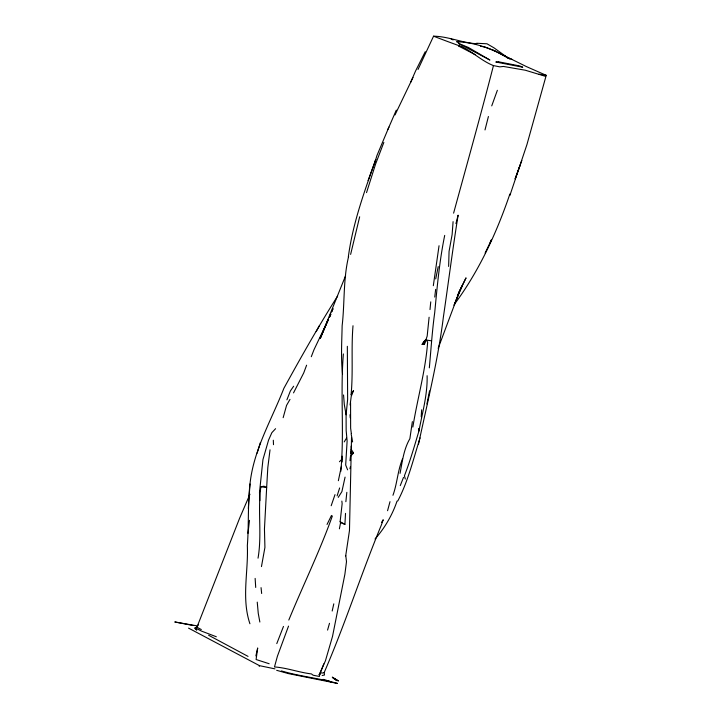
<?xml version="1.0" encoding="UTF-8"?>
<svg xmlns="http://www.w3.org/2000/svg" width="721" height="721" viewBox="0 0 721 721"><rect width="100%" height="100%" fill="white"/><g stroke="black" fill="none" stroke-linecap="round" stroke-linejoin="round"><path stroke-width="1.08" d="M347.342 346.305L347.63 399.425L346.089 414.827L346.161 430.518L347.116 441.018L345.683 464.991L347.612 469.831M343.376 353.948C340.168 393.125 344.458 432.312 340.808 471.363M337.635 296.043C318.52 326.081 301.045 357.147 283.867 388.331C271.628 419.865 253.585 449.67 249.989 483.962C247.663 504.484 248.934 525.095 247.339 545.644C248.448 571.69 241.346 598.349 249.917 623.746M350.568 402.669L350.631 428.229L351.325 433.321M448.633 266.437L449.066 251.377L452.121 234.568L453.085 221.635M429.328 367.845C431.014 349.496 432.185 331.029 434.7 312.707C437.16 286.895 439.45 260.903 444.704 235.397M427.111 375.713C427.625 394.63 422.335 412.7 418.946 430.969C414.449 446.038 410.114 461.134 404.436 475.752L405.292 479.032M261.462 566.589L264.922 547.419L264.454 528.953L266.662 487.531L263.994 486.197L260.867 486.756C257.532 510.531 262.12 534.459 258.037 558.171M341.853 501.095L342.142 503.745L340.123 521.743L340.591 522.653L344.917 524.338L345.521 513.37M353.011 325.739C351.064 348.802 353.299 372.018 351.055 395.045L353.461 390.611L351.208 396.469L350.1 404.995M421.208 416.783L421.65 409.807M248.33 508.557L249.989 483.962M348.324 256.964C352.731 223.483 364.429 191.254 375.767 159.575L368.08 180.556M429.103 317.231L427.183 336.049L424.453 344.25L422.145 344.431L424.849 340.465L426.03 339.997L431.41 340.835M430.004 309.579L430.752 301.856M270.024 449.823L267.806 467.632L266.662 487.531L260.867 486.756M345.864 501.699L346.828 492.344M349.991 460.665L350.478 456.375L353.497 452.95L351.235 449.372L351.19 446.155M433.321 285.705L439.044 245.735M247.97 533.288L249.493 520.346M434.736 297.07L435.646 289.382M342.151 461.999L342.169 456.168M412.367 421.632L409.87 438.701C403.769 449.156 402.309 461.575 400.056 473.355M345.692 555.909L349.469 530.575L351.524 437.602M350.73 452.509L351.235 449.372M341.403 466.325L338.356 480.7M412.854 427.084C417.405 398.56 425.552 370.855 427.652 342.015L426.03 339.997L422.145 344.431L424.849 340.465L424.453 344.25L422.975 343.593M339.393 528.808L340.591 522.653M426.931 403.958L429.536 390.899M348.622 256.406C343.115 279.162 344.809 302.64 342.142 325.739C341.808 341.844 340.799 358.076 342.538 374.136M435.7 278.919L438.224 266.608M345.08 477.113L341.889 491.641L338.239 497.364M350.622 254.396L359.662 216.796M332.183 611.02L333.805 603.837M255.874 655.939L257.685 647.972L256.099 659.517L269.158 663.735M349.928 468.767L350.424 466.658M397.803 500.933C408.095 481.295 413.376 459.061 420.064 437.899M484.999 129.924L488.414 116.514M455.942 223.609L458.114 215.173C452.671 249.069 448.354 283.074 443.379 317.078C438.017 360.103 427.454 402.147 418.45 444.487M387.565 510.711L390.007 501.672M283.155 417.693L286.552 405.409L289.986 399.38M327.568 630.091L329.497 623.304M366.529 192.633L375.56 164.118L383.842 142.425M392.963 495.282C397.298 483.331 397.659 470.489 402.57 458.745M453.608 213.146C467.01 164 480.817 114.891 493.452 65.593L499.833 66.864L503.402 66.44L525.285 70.216L545.247 76.255L546.221 75.326L526.393 66.584L503.691 55.346M374.659 163.081L376.912 155.628L388.916 127.094M257.136 453.167L260.425 442.469M337.104 495.895L339.645 487.955M397.046 501.095C392.368 514.965 384.735 528.033 375.028 539.02M509.882 195.499L526.952 144.542L546.221 75.326L539.038 74.155M509.891 194.003C496.508 233.298 478.744 271.727 453.815 305.091M331.182 505.736L335.013 494.615M491.74 105.87L497.364 90.296M520.102 165.19L515.1 178.961L521.851 160.477M438.152 348.342L459.025 292.6L454.545 304.091L462.116 285.976L457.411 295.826L466.045 277.846L458.871 292.212M306.605 365.196L303.748 372.865L293.528 392.891M311.292 356.715L313.968 349.766L328.542 319.205M288.806 620.033C303.081 585.236 319.709 551.421 332.372 515.939M288.526 626.116L277.423 656.191L274.476 666.934C287.111 667.862 298.909 672.414 311.418 673.919L313.157 675.226L319.412 676.469L319.754 673.414L325.405 660.878L328.56 650.054L332.525 636.382L344.89 574.258L346.495 561.623L345.783 555.675M323.792 663.888L319.439 675.207L318.871 674.541L319.971 674.315M286.904 399.822L290.365 390.98L293.654 386.222M276.783 643.61L283.479 626.423M400.263 485.612L403.526 477.347M345.593 275.737L320.331 338.284L328.596 318.952M329.47 316.925L330.777 313.869L329.398 316.934M410.582 82.518L415.539 71.046L425.237 51.705M387.961 129.311L396.298 110.142M320.088 338.32L328.515 318.97M249.953 494.245L239.633 518.165L196.932 627.234L194.508 628.09L196.752 630.136L195.607 628.09L201.583 631.127L216.318 636.751M259.218 666.348L259.524 665.672L274.962 668.872M418.018 69.45L433.564 36.185C443.045 39.853 452.355 43.323 461.81 46.685C472.949 52.047 481.889 61.087 493.452 65.593M322.143 675.496L324.495 675.009L324.18 672.54C345.107 624.224 361.194 573.835 381.319 525.131L383.23 519.751L381.508 522.482M395 114.927L412.98 77.48M329.461 317.276L330.795 314.491M485.125 253.017L491.551 239.597L490.145 242.517M327.046 524.446L331.48 515.452M350.875 455.591L352.073 453.248L353.497 452.95M316.204 331.606L319.367 325.748M198.32 624.719L196.932 627.234L201.294 629.532M344.223 441.901L346.531 438.134M275.584 428.689L271.862 432.663L268.582 440.044L262.949 459.574L259.479 492.587L259.866 500.626M339.456 461.746L341.781 459.385M324.18 672.54L322.053 673.117L320.349 672.495M350.568 453.554L352.073 453.248M433.564 36.185C447.984 36.365 462.125 42.872 476.752 43.774L476.653 43.251L486.999 43.792L493.984 47.838L505.439 56.094M480.51 46.234L484.845 46.991L494.858 50.803L509.783 58.906C493.543 49.316 475.662 42.323 456.618 41.746L458.799 42.233M461.81 46.685L458.682 46.117L475.175 54.634M281.379 670.909C299.792 676.415 319.043 678.155 337.446 683.436L288.517 673.621L276.666 670.314M197.527 625.954L174.779 621.962L193.066 625.486M492.758 50.218L494.858 50.803M326.018 680.254L331.029 681.859M323.089 679.353L330.218 681.687M506.728 57.527L511.892 59.275M451.112 38.979L453.13 39.943M188.541 628.108L259.524 665.672M208.621 635.246L248.051 656.398M340.123 521.743L344.917 524.338M332.823 677.857L338.491 680.948L332.282 677.136L337.022 680.696M333.652 678.425L336.121 680.155M418.495 428.598L418.946 430.969M259.857 622.034L258.253 613.31L257.244 602.125M351.136 433.808L352.614 441.964M346.089 414.827L344.323 404.679L343.547 394.964M261.047 587.642L261.66 593.5M350.018 414.746L350.244 417.874M255.135 578.404L255.712 587.444M273.313 440.234L273.502 444.686M332.949 308.786L331.642 311.832L332.949 308.786M498.671 61.835L495.805 62.006L522.743 67.215L519.652 65.926L498.671 61.835M468.416 47.478L458.421 43.377L489.91 60.041L468.416 47.478"/></g></svg>
